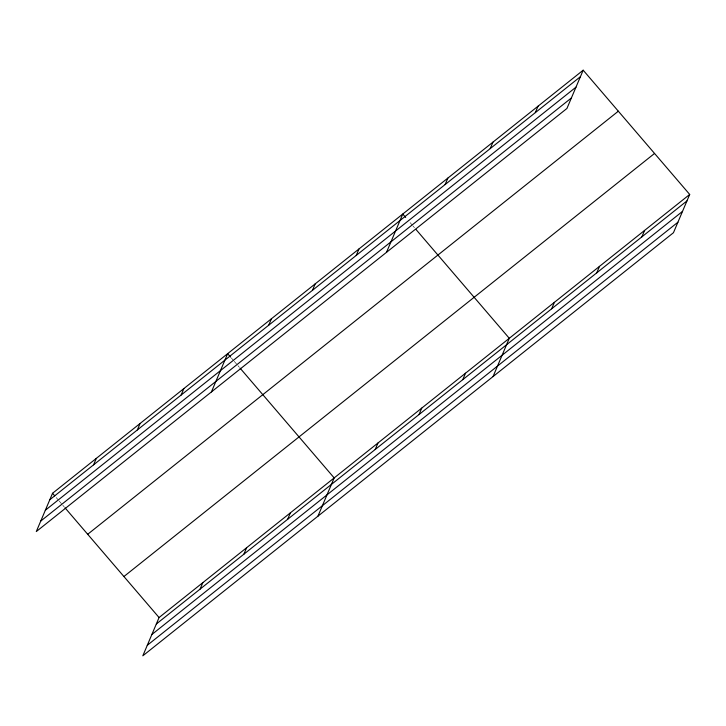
<?xml version="1.0" encoding="UTF-8"?>
<svg xmlns="http://www.w3.org/2000/svg" width="726" height="726" viewBox="0 0 726 726"><rect width="100%" height="100%" fill="white"/><g stroke="black" fill="none" stroke-linecap="round" stroke-linejoin="round"><path stroke-width="0.54" stroke-dasharray="3.63 2.72" d="M410.081 222.592L412.277 225.151M413.012 226.004L414.473 227.719M231.313 357.936L233.509 360.495M234.244 361.348L237.175 364.77M237.901 365.623L239.371 367.329M56.201 497.555L58.407 500.114M59.133 500.967L62.064 504.388M62.799 505.242L64.26 506.948"/><path stroke-width="1.09" d="M583.178 70.195L52.544 493.281L36.3 531.55L566.933 108.464L583.178 70.195L689.7 194.45L673.456 232.719L142.822 655.805L159.067 617.536L689.7 194.45M93.572 464.849L96.322 458.378M137.35 429.946L140.1 423.476M181.128 395.044L183.878 388.573M211.411 391.931L227.655 353.662L230.578 357.083M268.684 325.23L271.433 318.759M312.461 290.327L315.202 283.857M200.104 589.104L202.844 582.624M356.239 255.425L358.98 248.954M243.872 554.201L246.622 547.722M386.513 252.312L402.758 214.043L405.689 217.464M287.65 519.29L290.4 512.819M445.12 184.558L447.86 178.088M317.934 516.186L334.178 477.917L240.106 368.182M490.222 148.594L492.963 142.124M375.206 449.485L377.956 443.014M535.325 112.63L538.066 106.159M418.984 414.582L421.733 408.103M462.761 379.68L465.511 373.2M493.045 376.567L509.289 338.298L415.944 229.425M551.642 308.813L554.392 302.334M596.745 272.849L599.495 266.369M641.848 236.885L644.597 230.414M49.795 499.751L580.428 76.675M45.339 510.251L575.972 87.165M40.756 521.059L571.38 97.974M87.701 534.282L618.325 111.205M123.919 576.526L654.543 153.449M156.326 624.006L686.95 200.921M151.87 634.497L682.494 211.411M147.278 645.305L677.912 222.229M52.544 493.281L54.74 495.849M64.995 507.801L159.067 617.536"/></g></svg>
